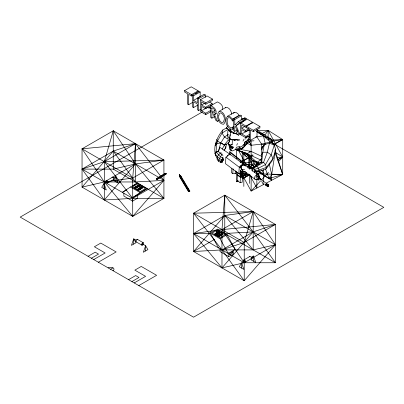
<?xml version="1.0" encoding="UTF-8"?>
<svg xmlns="http://www.w3.org/2000/svg" width="404" height="404" viewBox="0 0 404 404"><rect width="100%" height="100%" fill="white"/><g stroke="black" fill="none" stroke-linecap="round" stroke-linejoin="round"><path stroke-width="0.61" d="M134.532 187.512L135.901 187.254L134.896 188.294L135.683 188.173L135.901 187.254L134.325 187.961L134.532 187.512L135.901 187.254L135.683 188.173L134.648 188.794M135.971 187.012L137.547 186.305L136.754 186.89L136.178 186.557L137.547 186.305L137.33 187.224L135.971 187.012L136.178 186.557L137.547 186.305L137.33 187.224M137.633 189.299L139.001 189.047L137.996 190.087L138.784 189.966L139.001 189.047L137.426 189.754L137.633 189.299L139.001 189.047L138.784 189.966L137.749 190.582M137.83 185.608L139.193 185.35L138.193 186.396L138.976 186.269L139.193 185.35L137.618 186.062L137.83 185.608L139.193 185.35L138.976 186.269L137.946 186.89M142.077 188.062L142.294 187.143L140.718 187.85L140.93 187.4L142.294 187.143L141.294 188.183L142.077 188.062L142.294 187.143L139.895 188.017M164.514 174.073L166.089 173.367L165.09 174.407L164.514 174.073L164.726 173.619L166.089 173.367L165.877 174.286L157.605 179.23L156.818 179.351L156.247 179.017L156.454 178.563L164.726 173.619L166.089 173.367L165.877 174.286L165.09 174.407L156.818 179.351M229.427 137.941L230.078 139.299L231.053 139.405L232.351 140.223L232.179 144.748L229.831 145.087L228.629 144.829L228.23 144.354L230.078 139.299L229.75 137.047L231.053 131.209L230.654 129.245L228.639 129.815L226.427 128.093L227.619 125.937M261.12 162.777L261.701 148.884L265.16 143.268L270.22 142.011L273.962 144.364L275.74 149.475L273.008 158.59L271.811 161.282L265.711 169.311L258.747 171.326L254.712 171.942L255.116 170.973L254.687 169.412L253.621 167.958L247.511 167.15L246.99 166.726L247.041 166.196L249.409 166.408L251.586 167.827L252.833 171.609L255.136 170.978L254.702 169.402L258.424 168.13L265.509 164.595L271.155 154.848L274.255 145.177L269.488 143.102L264.282 144.642L261.59 144.107L251.126 145.283L247.167 143.178L246.602 140.92M227.831 136.496L227.866 134.184M215.812 154.611L215.68 155.762C212.807 146.667 217.039 137.037 222.821 130.012L226.649 127.861M255.651 137.052L256.868 136.86L261.59 144.107L261.701 148.98L264.282 144.642L265.362 144.162M227.619 135.224L227.891 130.926M238.784 173.685L239.279 167.236C240.804 164.958 243.693 163.176 245.849 165.918L230.325 154.53L228.856 154.621L225.922 157.191L225.432 163.64L238.784 173.685L240.855 173.271L240.537 177.442L242.966 176.952L242.996 176.593L242.587 176.508L242.142 182.33L240.158 182.729L237.138 180.462L237.37 174.679M229.341 154.818L229.598 151.444L242.905 162.11L242.723 164.494L242.329 164.201L242.496 162.332L230.129 152.52L230.098 155L229.366 154.449M231.835 168.529L231.517 172.695L232.765 173.634L235.133 173.75L236.259 172.932L236.35 171.74M232.765 173.634L233.128 168.872M235.133 173.75L235.36 170.776M237.335 172.639L237.163 174.902L240.537 177.442M240.158 182.729L240.385 176.947M257.772 179.139A2.646 2 -53.1 0 1 254.661 178.629A2.646 2 -53.1 0 1 256.404 175.099L258.545 173.528L259.095 177.896L256.888 176.235L256.929 175.745L258.57 176.982M132.714 216.382L104.303 181.962L82.047 148.823L113.256 130.805L135.507 163.948L163.923 198.364L132.714 198.364L104.303 199.98L82.047 169.114L113.256 151.096L135.507 143.652L163.923 180.351L132.714 216.382L132.714 178.073L135.507 143.652L82.047 148.823L82.047 187.128L132.714 216.382L163.923 198.364L163.923 175.432M224.77 195.188L224.77 233.497L275.437 262.746L253.182 231.886L224.77 195.188L221.978 229.608L221.978 267.918L244.233 262.746L275.437 262.746L275.437 224.442L224.77 195.188L193.567 213.206L193.567 251.51L244.233 280.765L275.437 244.733L253.182 211.595L193.567 213.206L221.978 249.899L244.233 280.765L244.233 242.456L253.182 211.595L224.77 215.478L193.567 233.497L221.978 267.918L253.182 231.886L275.437 224.442L221.978 229.608L193.567 233.497L244.233 262.746L275.437 244.733L224.77 215.478L193.567 251.51L221.978 249.899L253.182 249.899L275.437 244.733M214.908 153.712L216.049 151.879L216.827 143.491L217.529 140.991L222.033 133.052L222.821 130.012M244.572 169.559L240.36 170.215L239.895 175.159L240.36 175.477L242.526 175.462L246.238 174.952L248.909 174.124M240.36 175.477L240.728 171.574L240.36 170.215M247.677 174.346L241.723 176.629L241.875 175.013M242.355 169.938L242.905 171.68L242.471 176.336L241.723 176.629M245.102 175.533L246.238 174.952L246.788 172.523M231.199 150.47L230.568 149.763L230.457 146.324L229.674 145.44M229.482 146.263L229.3 148.005L230.27 149.934L232.128 151.005C236.279 149.086 240.648 147.768 244.162 144.612L245.339 141.839M252.636 167.675L255.894 166.009L261.711 162.07L262.792 152.257L264.282 144.642M216.004 152.879L216.135 151.727M227.977 136.279L227.997 138.718M265.827 184.749C266.468 182.457 268.291 185.441 266.13 185.33C265.211 184.052 267.13 185.951 267.594 186.35C268.251 186.385 268.832 185.492 268.372 184.956L259.555 178.326M267.13 185.729L267.706 184.896L268.372 184.956M245.733 139.122L246.112 137.385L247.758 136.552L249.253 136.986L248.319 139.405L246.465 141.572L244.869 141.9L244.162 144.612L244.94 146.187M258.747 171.326L259.055 170.003L258.424 168.13L257.065 166.337L255.894 166.009M218.62 151.359L219.68 147.162L230.704 154.782A2.308 1.742 -53.1 0 0 230.325 154.53M258.525 175.286A2.646 2 -53.1 0 0 257.565 174.866L256.989 174.902L258.545 173.528L259.095 177.896L257.969 173.644L256.989 174.902L256.404 175.099M246.884 144.258L247.167 143.178L251.126 140.925L254 140.804M222.432 160.474L222.271 162.251L220.337 162.176L218.433 161.257L220.377 156.737L222.352 154.025M228.28 134.436L224.457 137.012L220.72 143.067L218.438 151.343L216.049 151.879M82.047 169.114L113.256 169.114L135.507 163.948L104.303 181.962L135.507 181.962L135.507 143.652L104.303 161.671L82.047 169.114L132.714 198.364L163.923 180.351L113.256 151.096L82.047 187.128L104.303 181.962L132.714 178.073L163.923 160.06L113.256 130.805L104.303 161.671L104.303 199.98L135.507 163.948L163.923 160.06L163.923 174.2M222.276 159.126L223.846 158.984L221.998 159.792L220.337 162.176L221.781 160.327L223.023 157.106M229.255 141.249L228.189 144.137L229.831 145.087M229.416 140.738L230.048 138.895L228.709 137.193M265.711 169.311L266.372 167.407L273.008 158.59L271.155 154.848L267.317 152.197L262.792 152.257L261.61 154.984M235.694 149.233L236.391 147.253L240.107 146.344L238.85 148.298M254.732 171.958L255.136 170.978M236.704 145.228L237.496 143.486M244.647 152.449L252.535 160.62L256.868 162.201L260.681 159.974L261.464 158.282M157.812 178.775L157.605 179.23L156.454 178.563L156.929 178.492M188.269 191.289L179.411 176.457L179.406 174.831L180.982 176.21L189.84 191.047L189.627 191.496L188.845 191.622L188.269 191.289L188.481 190.834M216.362 233.426L216.357 231.805L217.933 233.184L217.721 233.638L216.362 233.426L216.357 231.805L217.357 232.85M218.024 235.714L217.817 236.168L217.806 234.547L219.387 235.926L219.175 236.375L218.387 236.497L217.806 234.547L218.811 235.593M219.367 232.684L218.003 230.851L218.584 232.805L219.367 232.684L219.579 232.229L218.003 230.851L218.008 232.477L218.003 230.851L219.579 232.229M219.463 235.214L219.458 233.593L221.033 234.971L220.821 235.426L220.039 235.547L219.463 235.214L219.67 234.764M222.68 234.022L221.104 232.643L221.685 234.598L222.468 234.477L222.68 234.022L221.104 232.643L221.109 234.264M223.013 155.399L221.584 154.712L220.261 152.98L218.357 151.662L216.196 152.151L215.16 153.813C216.084 157.025 217.65 160.322 221.19 161.226L223.059 160.62L223.22 158.843M228.27 129.32L228.467 130.315C231.053 133.254 235.057 133.234 238.34 134.633L235.976 133.608L237.315 130.82M222.266 149.162L224.402 144.829L228.285 140.057M242.976 141.067L244.173 138.976M274.771 151.066L275.74 149.475M224.119 150.354L225.801 147.788L226.432 144.198L228.654 142.289M252.157 154.626L251.126 156.191L240.178 162.317M264.822 135.36L268.125 130.341L282.714 139.607L282.714 174.472L266.185 183.148M255.823 166.478L258.686 162.125M273.962 144.364L268.276 138.617L256.666 131.563L263.443 135.845L270.22 142.011L269.488 143.102L267.317 152.197L263.565 162.327L252.192 169.013L249.238 168.236L249.823 169.296M216.706 139.39L217.529 140.991L215.236 144.258L216.827 143.491L220.72 143.067L222.564 143.728M257.565 174.866L258.545 173.528M215.064 145.884L216.827 143.491M224.038 150.182L225.801 147.788L224.402 144.829L220.72 143.067L217.529 140.991M233.239 113.362C234.911 110.772 238.007 113.529 239.163 115.276L232.553 119.094C233.047 123.513 231.219 117.589 229.346 117.66C227.467 117.256 227.169 119.796 227.205 121.114C226.679 124.422 229.937 129.906 233.487 126.77M229.159 144.905L229.28 145.546L230.881 146.47L231.184 146.071M258.257 173.589L259.136 177.406L258.257 173.589L258.691 177.346L259.136 177.406L258.257 173.589L256.989 174.902M261.762 147.399L262.746 146.203M242.668 148.263L247.167 143.178L241.143 149.576L236.855 149.803L235.941 149.293M237.764 180.467L236.532 181.795L236.532 171.831M250.394 166.867L254.308 162.65M260.565 180.891L251.126 191.057L242.956 176.109M261.388 180.007L268.509 172.341M278.614 161.454L282.714 157.04L268.125 130.341L257.287 130.795M136.547 187.345L137.547 186.305M241.38 119.983L241.38 115.776L234.769 119.594L234.769 125.003L238.304 121.629L244.91 117.817L246.309 118.619L242.743 121.811L236.133 125.629L239.905 134.315L240.92 133.724M243.587 119.079L244.91 117.817M236.133 125.629L239.698 122.437L246.309 118.619M142.294 187.143L141.501 187.729L140.93 187.4M219.215 111.272C215.706 114.918 217.988 124.245 223.644 124.281C227.205 120.665 224.877 111.272 219.215 111.272L225.826 107.454C229.366 107.06 231.406 111.282 231.724 114.287M225.275 107.828L225.826 107.454M147.122 188.567L140.148 192.597L132.012 197.96L138.986 193.93L147.122 188.567L137.436 182.977L130.457 187.002L122.321 192.365L126.614 189.885M132.855 185.992L137.436 182.977M234.264 112.378L227.654 116.195C223.897 119.943 226.624 129.467 232.553 129.27L233.573 128.684M138.208 185.214L133.85 187.729L138.4 190.36L142.763 187.84L138.208 185.214L137.173 185.83L138.597 186.668L139.663 186.052L135.3 188.567M138.153 186.436L139.188 185.82L138.612 185.487M135.335 188.572L136.365 187.956L134.916 187.113M136.981 187.623L138.017 187.002L136.562 186.163M136.981 189.521L138.017 188.905L139.466 189.744L138.436 190.36M139.759 187.931L141.309 187.002L136.951 189.521M140.163 188.203L141.713 187.279L142.289 187.607M156.247 179.017L165.509 173.498M139.567 189.718L141.117 188.794L139.663 187.956L138.628 188.572L140.052 189.41M192.713 102.369L188.643 104.717L187.496 104.055L187.496 93.688L184.603 92.016L184.603 90.627L191.213 86.815L198.147 90.814L198.147 92.203M184.603 90.627L191.536 94.632L198.147 90.814M197.617 105.202L193.551 107.55L192.405 106.888L192.405 95.132L199.015 91.314L200.162 91.976L200.162 96.591L193.551 100.404L193.551 95.793L200.162 91.976M188.643 104.717L188.643 94.349L191.536 96.021L192.551 95.435M195.607 93.672L197.132 92.794M193.551 100.404L197.516 102.697L197.516 98.081L204.126 94.268L205.272 94.93L205.272 97.404M197.516 98.081L198.662 98.743L205.272 94.93M210.883 111.686L205.798 114.62L200.409 111.509L200.409 99.753L207.02 95.94L212.408 99.051L212.408 100.439L205.798 104.252L201.556 101.803L201.556 105.025L205.51 107.307L212.12 103.495L212.12 104.883L205.51 108.696L201.556 106.419L201.556 110.782L205.798 113.231L210.883 110.297M201.556 105.025L204.606 103.267M200.409 99.753L205.798 102.863L212.408 99.051M193.551 107.55L193.551 101.793L197.516 104.086L197.516 109.838L198.662 110.499L200.697 109.327M201.556 110.782L208.166 106.964L211.348 108.802M214.453 116.68L211.908 118.15L210.762 117.488L210.762 105.732L217.372 101.914C220.342 103.091 223.518 105.777 222.649 109.338A4.085 2.358 60 0 1 222.498 109.767M202.273 111.989L20.2 217.105L193.551 317.185L383.8 207.348L272.594 143.142M208.812 108.211L210.449 107.267M211.908 112.176L214.165 113.176C216.241 111.524 214.034 108.247 211.908 107.737L211.908 112.176L214.958 110.413M218.963 120.463L217.438 121.341L214.367 114.453L216.403 113.282M107.247 181.573L104 183.446L101.702 187.335L106.297 189.986L104 183.446L104 188.663M113.201 178.134L115.908 176.573L118.205 183.113L113.61 180.457L115.908 176.573L115.908 181.785M107.671 182.936L113.625 179.497M237.315 129.881L234.769 131.351L233.628 130.689L233.628 118.933L240.234 115.115L241.38 115.776M232.462 120.927L233.482 120.342M232.553 120.983L233.573 120.397M234.769 125.003L235.79 124.412M232.467 127.361L233.573 126.821M249.541 135.769L245.98 137.82L240.592 134.709L240.592 122.952L247.203 119.14L252.591 122.25L252.591 123.175M252.591 122.25L245.98 126.063L245.98 127.457L241.738 125.008L241.738 128.225L244.789 126.467M246.364 126.285L252.975 122.468L259.908 126.472L259.908 127.861L253.298 131.679L250.404 130.007L250.404 140.375L249.258 139.713L249.258 129.346L246.364 127.674L246.364 126.285L253.298 130.29L259.908 126.472M229.75 137.047L230.078 136.86M229.724 138.597L230.078 138.395M230.078 139.299L230.472 139.072M241.738 128.225L245.693 130.507L248.743 128.75M249.253 129.846L245.693 131.901L241.738 129.618L241.738 133.982L248.349 130.169L249.409 130.78M123.871 193.178L123.871 196.056L132.593 201.091L137.436 198.293L137.436 194.268M241.738 133.982L245.98 136.431L249.541 134.375M230.568 149.763L231.709 150.197L229.81 149.106M250.404 140.375L257.015 136.557L257.015 129.24M88.082 256.298L95.192 252.192L98.52 254.116L91.415 258.222M93.733 259.56L105.131 252.98L94.374 246.768L100.778 243.072L116.145 251.944L98.344 262.221M110.57 269.276L112.999 267.872A3.439 1.985 0 0 1 112.999 270.685M128.558 279.664L135.663 275.558L138.991 277.482L131.886 281.588M210.363 233.138L217.342 229.108L227.028 234.704L235.163 249.46L228.189 253.485L220.054 238.729L210.363 233.138L218.498 247.889M215.691 234.982L220.054 232.467M134.204 282.926L145.602 276.346L134.845 270.135L141.249 266.438L156.616 275.311L138.814 285.588M193.567 251.51L214.549 239.4M220.054 238.729L227.028 234.704M224.77 233.497L253.182 231.886L221.978 249.899L244.233 242.456L275.437 224.442M220.049 248.707L220.049 251.586L228.77 256.621L233.613 253.823L233.613 250.369M243.859 259.954L249.813 256.515M244.789 261.024L244.789 261.56L244.324 261.292L244.324 260.757L244.789 261.024L241.582 262.878L239.279 266.766L243.88 269.418L241.582 262.878L241.582 268.094M251.323 257.252L253.485 256.005L255.788 262.544L251.187 259.888L253.485 256.005L253.485 261.216M273.856 144.566L282.714 139.607L271.68 140.067M238.097 180.921L236.532 181.795L238.097 180.972M242.264 178.583L249.041 174.791M242.279 176.664L242.279 178.775L249.576 174.695L256.868 188.042L256.868 179.326M254.262 172.069L255.308 171.483M249.889 174.745L248.849 175.326L248.849 174.094M254.06 172.412L255.626 171.533M277.503 159.954L282.714 157.04L275.942 152.737M236.835 149.268L236.855 149.803L247.112 153.646L251.126 151.444L261.691 156.333M262.024 133.542L268.125 130.341L268.125 137.814M253.212 155.096L251.126 156.191L245.885 152.863M273.296 144.551L282.714 139.607L272.165 141.279M240.708 162.166L248.849 157.893L258.787 164.201M278.002 159.509L282.714 157.04L277.129 157.924M242.279 178.775L249.945 174.75M254.338 172.442L255.99 171.579M264.539 184.012L251.126 191.057L251.126 176.114M243.506 175.083L241.799 175.871L242.471 176.336L246.238 174.952M269.14 142.486L270.22 142.011M242.552 175.482L246.682 173.68L240.552 173.447L240.087 173.124L241.562 173.124M251.636 170.478L254.702 169.402M240.905 119.427L242.521 118.766L243.607 118.912M243.031 145.071L244.162 144.612M243.991 147.541L236.855 149.803L239.587 150.621M246.682 173.68L240.446 174.589L239.981 174.27L243.107 173.528M243.163 147.92L236.855 149.803L239.178 150.389M261.802 148.854L262.075 149.96M228.982 145.061L229.25 146.556L231.431 147.819L233.507 147.228L230.457 146.324L230.078 146.006L230.078 144.784M245.703 172.059L240.643 172.463L240.178 172.139L243.849 171.463M255.116 170.973L259.055 170.003L266.372 167.407L265.509 164.595L263.565 162.327L261.711 162.07M261.59 144.107L265.16 143.268L263.443 135.845L256.722 131.588M240.602 166.973L239.279 167.236L225.922 157.191M242.996 176.593L240.562 177.083L237.193 174.543M258.691 177.346L259.267 177.23M227.654 116.195L229.891 116.564L232.553 119.094M242.531 163.408L254.54 161.504M256.868 136.86L263.443 135.845L271.68 139.425L273.114 143.991M237.183 140.238L239.638 139.92L233.118 139.814L231.053 139.405L232.189 139.547M249.238 168.236L252.192 169.013M228.326 129.805L227.099 129.931L222.033 133.052L224.457 137.012L228.144 139.259M223.059 160.62L221.483 160.711M225.417 144.294L226.432 144.198L224.402 144.829L220.72 143.067M163.923 180.351L135.507 181.962L113.256 151.096M163.923 160.06L104.303 161.671L132.714 198.364M231.128 144.763L232.179 144.748M233.361 139.693L237.365 139.668M193.567 233.497L210.418 233.497M243.471 164.549L255.303 164.862M255.722 173.75L282.714 174.472L275.18 150.535M245.157 171.831L240.728 171.574L240.264 171.251M248.051 168.039L249.904 168.165L249.985 167.306L249.409 166.408L249.369 166.842L249.985 167.306L249.409 166.408L249.369 166.842L251.586 167.827M221.771 153.091L220.261 152.98L217.251 156.631L217.11 159.524L218.433 161.257M239.153 151.076L242.077 151.379M239.34 150.086L236.855 149.803L239.148 150.162M249.263 151.232L251.126 151.444L241.143 149.576M249.374 154.702L247.112 153.646L256.868 162.201L261.05 162.893M233.866 140.35L235.471 140.673M220.645 161.883L222.271 162.251M229.25 146.556L230.755 147.864L232.926 148.601L231.431 147.819M256.171 161.509L252.535 160.62L247.112 153.646M230.881 146.47L233.507 147.228M241.395 151.303L242.279 152.934L246.612 156.863L249.576 157.797L249.576 167.221M221.19 161.226L222.548 161.671L220.948 161.499M227.341 128.396L226.427 128.093L227.487 128.709M231.053 131.209L235.976 133.608M244.784 143.072L247.091 143.874M256.767 131.502L264.383 134.795M251.071 155.495L260.681 159.974M222.766 157.929L220.377 156.737L216.196 152.151M209.646 102.066L212.12 103.495M192.405 95.132L193.551 95.793M210.762 105.732C213.731 106.908 216.908 109.595 216.039 113.155A4.085 2.358 60 0 1 214.367 114.453M233.628 118.933L234.769 119.594M238.304 121.629L239.698 122.437M240.592 122.952L245.98 126.063M248.566 136.587L249.253 136.986M247.218 136.239L247.758 136.552M217.438 121.341L215.948 120.483L213.216 114.231L211.908 113.479L211.908 118.15M239.905 134.315L238.416 133.456L235.274 126.169L234.769 126.649L234.769 131.351M228.467 130.315L229.376 130.84M233.022 132.946L233.936 133.477M188.845 191.622L179.987 176.785L179.411 176.457L179.406 174.831L180.982 176.21L180.77 176.664L189.627 191.496M164.726 173.619L165.877 174.286M189.84 191.047L189.264 190.713L187.683 188.062M82.047 148.823L132.714 178.073M193.567 213.206L244.233 242.456M163.923 198.364L113.256 169.114L113.256 130.805M140.244 187.618L141.698 188.456M217.534 232.239L218.988 233.083M222.089 234.87L220.635 234.032L220.054 234.365L221.508 235.209M216.953 232.578L218.407 233.416M135.497 186.779L136.951 187.618M215.887 233.194L217.342 234.032M220.443 235.82L218.988 234.982L218.407 235.32L219.857 236.158M216.756 234.365L215.307 233.527L216.256 235.118M130.457 187.002L140.148 192.597M137.39 239.36L143.344 242.794A1.394 0.803 -60 0 1 142.9 244.955A1.394 0.803 -60 0 1 141.693 244.258A1.394 0.803 -60 0 1 143.344 242.794M136.421 240.41L133.714 238.845L131.416 245.39L136.017 242.733L133.714 238.845L133.714 244.061M142.375 243.844L145.622 245.723L147.92 249.606L143.324 252.263L145.622 245.723L145.622 250.934M135.996 241.774L141.95 245.208M247.283 140.355L249.687 141.764L251.126 145.283L250.197 143.688M258.828 171.059L259.767 172.659L268.998 178.518L282.714 174.472L275.099 152.717L271.68 174.548L268.998 178.518L265.579 169.15M257.085 130.164L271.68 139.425L272.766 143.657M248.117 139.016L251.126 140.925L251.126 168.024M245.238 141.546L247.112 142.738L247.112 140.249M252.667 167.943L242.279 161.342L244.319 165.084M257.606 171.331L271.68 180.265L271.68 174.174M242.173 171.877L242.844 172.346M241.986 173.871L242.658 174.341M257.782 174.084L258.454 174.589M266.771 183.845L268.473 185.088M267.665 184.603L268.534 185.254M266.589 183.86L267.892 184.835M266.408 183.921L268.539 185.446M267.201 184.668L268.503 185.643M266.231 184.027L267.529 185.007M267.12 184.865L268.418 185.84M266.074 184.179L267.377 185.158M266.994 185.042L268.291 186.017M265.953 184.355L267.251 185.335M266.837 185.189L268.14 186.168M267.963 186.279L266.66 185.3A0.783 0.591 -53.1 0 0 267.044 184.017A0.783 0.591 -53.1 0 0 265.908 184.557L267.165 185.532M265.837 184.941L267.776 186.34M265.893 185.108L267.594 186.35M265.994 185.244L267.433 186.31M241.592 169.15L243.092 170.281M244.592 171.407L255.091 179.305M254.672 167.125L252.359 165.12L254.672 167.135M264.383 175.588L259.297 171.16L264.383 175.588L261.807 170.023M237.062 133.956L238.769 135.694M220.458 234.643L219.458 233.593L220.039 235.547M228.639 129.815L230.81 132.123L230.654 129.245M247.93 155.899L249.576 157.797M224.77 215.478L253.182 249.899L253.182 211.595L221.978 229.608L244.233 262.746M242.44 151.783L246.612 156.863M245.824 153.045L248.662 156.59M243.602 152.288L245.374 154.505M231.896 252.02L232.638 252.944L229.74 254.621L229.74 253.389L232.638 251.717L232.638 252.944L232.371 251.293M179.406 174.831L180.77 176.664L179.987 176.785L179.406 174.831L179.618 175.245M222.468 234.477L221.104 232.643L221.321 233.052M220.821 235.426L219.458 233.593L219.67 234.002M216.938 233.759L216.357 231.805L217.721 233.638M219.175 236.375L217.806 234.547L218.024 234.956M215.16 153.813C217.029 156.727 219.751 159.55 223.336 160.034L221.766 160.201M180.406 175.881L181.356 177.467M183.567 181.179L184.204 182.239M252.591 160.418L256.025 166.271M247.733 139.441L249.581 142.627M282.133 173.402L282.714 174.472L271.68 174.548L269.256 163.943M269.953 177.109L271.68 180.265M253.808 166.973L248.849 157.893L248.849 166.887M258.186 174.982L256.146 171.24L256.146 173.735M258.772 176.048L260.817 179.785M261.691 181.386L263.443 184.593L263.443 182.739M238.284 150.131L247.041 166.15M218.003 230.851L218.221 231.265M216.357 231.805L216.569 232.214M241.536 151.455L242.279 152.934L242.279 163.458M247.041 166.196L247.511 167.15M258.207 162.171L259.237 164.418M259.383 171.609L259.767 172.659M268.68 139.809L268.276 138.617L271.68 139.425L271.685 142.536M257.969 173.644L259.136 177.406M228.356 139.93L228.528 140.506M242.163 151.687L242.279 152.934M263.443 169.629L263.443 181.502M256.868 162.201L256.868 165.201M256.868 171.665L256.868 173.781M256.146 162.524L256.146 166.261M253.298 130.29L253.298 131.679M249.576 174.695L249.576 183.411M245.98 136.431L245.98 137.82M245.693 130.507L245.693 131.901M243.829 152.182L243.829 165.256M243.829 175.841L243.829 186.426M242.521 118.766L242.521 119.15M236.532 149.419L236.532 158.757M232.553 127.406L232.553 129.27M230.078 134.714L230.078 135.789M228.77 252.591L228.77 256.621M205.798 102.863L205.798 104.252M205.798 113.231L205.798 114.62M205.51 107.307L205.51 108.696M198.662 98.743L198.662 110.499M191.536 94.632L191.536 96.021M132.593 197.637L132.593 201.091M136.436 241.809A1.394 0.803 -60 0 1 135.996 240.163A1.394 0.803 -60 0 1 137.643 239.718M111.979 177.447A1.394 0.803 60 0 1 113.529 177.735A1.394 0.803 60 0 1 113.423 179.558M249.657 256.661A1.394 0.803 60 0 1 251.293 257.479A1.394 0.803 60 0 1 250.763 258.969M266.655 185.259A0.783 0.591 -53.1 0 1 265.908 184.557M259.196 179.926A1.172 0.884 -53.1 0 1 258.02 179.245A1.172 0.884 -53.1 0 1 259.186 177.881A1.172 0.884 -53.1 0 1 259.959 179.038M259.146 179.644A0.833 0.626 -53.1 0 1 258.313 179.224A0.833 0.626 -53.1 0 1 259.014 178.22A0.833 0.626 -53.1 0 1 259.721 178.815M259.262 177.699A1.172 0.884 -53.1 0 1 259.636 178.795M258.873 179.684A1.172 0.884 -53.1 0 1 257.702 179.048A1.172 0.884 -53.1 0 1 258.777 177.654M258.237 178.28A0.833 0.626 -53.1 0 1 258.393 178.134M258.752 177.962A0.833 0.626 -53.1 0 1 258.934 177.952M256.934 177.982A0.833 0.626 -53.1 0 1 256.101 177.563A0.833 0.626 -53.1 0 1 256.803 176.558A0.833 0.626 -53.1 0 1 257.515 177.154M258.848 175.71A2.646 2 -53.1 0 1 259.055 176.841M242.552 169.569A2.646 2 -53.1 0 1 241.85 165.771A2.646 2 -53.1 0 1 245.531 166.084M241.329 168.024A1.904 1.434 -53.1 0 1 241.516 165.595A1.904 1.434 -53.1 0 1 243.799 165.135M243.683 164.574A2.308 1.742 -53.1 0 1 244.339 165.196M241.446 168.579A2.308 1.742 -53.1 0 1 241.723 164.968M227.356 156.373A2.308 1.742 -53.1 0 1 228.366 154.924M108.136 267.872A3.439 1.985 0 0 1 112.999 267.872M218.867 115.206C217.125 118.438 222.781 126.619 224.013 120.352C225.775 117.109 220.069 108.893 218.867 115.206M142.329 244.087C142.854 245.223 143.178 242.546 142.329 244.087M106.661 181.447C106.914 183.062 107.782 181.088 106.661 181.447M234.067 139.698L234.431 139.809L234.067 139.698M234.567 139.592L234.31 139.89L234.673 140.057L234.567 139.592M137.461 183.966L132.133 187.042L140.107 191.648L145.44 188.572L137.461 183.966M229.007 144.612L228.629 144.829L228.189 144.137L229.007 144.612M217.337 230.083L212.009 233.159L219.983 237.764L225.316 234.689L217.337 230.083M218.599 231.628L214.241 234.143L218.791 236.774L223.154 234.254L218.599 231.628M105.989 181.159A1.394 0.803 60 0 0 107.469 182.997A1.394 0.803 60 0 0 107.469 181.027A1.394 0.803 60 0 0 105.989 181.159M243.572 260.59A1.394 0.803 60 0 0 245.051 262.428A1.394 0.803 60 0 0 245.051 260.459A1.394 0.803 60 0 0 243.572 260.59M267.953 186.234A0.783 0.591 -53.1 0 0 268.342 184.992A0.783 0.591 -53.1 0 0 267.206 185.532A0.783 0.591 -53.1 0 0 267.953 186.234"/></g></svg>
